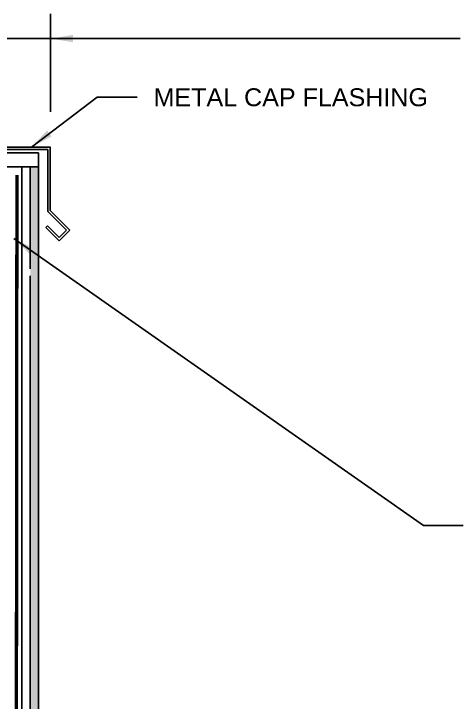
# Model space of a CAD drawing. Extents: x 0 to 51, y 0 to 66.
# Drawn here: x 22.06 to 34, y 17.1 to 35.53 of the extents above; entities that cross this region are included whole.
import ezdxf

# ---------------------------------------------------------------- set-up
doc = ezdxf.new("R2010")
doc.units = 0
doc.header["$LTSCALE"] = 1.5
doc.header["$MEASUREMENT"] = 0
doc.linetypes.add('DASHED', pattern=[0.75, 0.5, -0.25])
for name, color, linetype in [('CLADDING', 252, 'CONTINUOUS'), ('STRUCTURE', 252, 'CONTINUOUS'), ('TEXT', 7, 'CONTINUOUS'), ('TYVEK', 160, 'DASHED')]:
    doc.layers.add(name, color=color, linetype=linetype)
doc.styles.add('DETAILS', font='sanss___.ttf', dxfattribs={"height": 1})
doc.linetypes.add('ZIGZAG', pattern='A,0.0001,-0.2,[131,ltypeshp.shx,S=0.2,R=0,X=-0.2,Y=0],-0.4,[131,ltypeshp.shx,S=0.2,R=180,X=0.2,Y=0],-0.2', length=0.8001)
doc.dimstyles.new('TYVEKDETAILS', dxfattribs={"dimscale": 6, "dimtxt": 1.5, "dimasz": 0.1, "dimexe": 0.75, "dimexo": 0.75, "dimgap": 0.75, "dimtad": 0, "dimtih": 1, "dimtoh": 1, "dimdec": 4, "dimzin": 0, "dimtxsty": 'DETAILS', "dimcen": 0.0625, "dimazin": 3, "dimtfac": 1, "dimtdec": 4, "dimtofl": 0, "dimtmove": 0, "dimatfit": 3, "dimtolj": 1, "dimtzin": 0})

msp = doc.modelspace()

# ---------------------------------------------------------------- hatches: boundary and pattern name
at = {"layer": 'CLADDING'}
h = msp.add_hatch(dxfattribs=at)
h.set_pattern_fill('DOTS', color=256, scale=2, style=0)
h.set_pattern_definition([(0, (50.88967, 11.42424), (0.0625, 0.125), [0, -0.125])])
edge = h.paths.add_edge_path()
edge.add_line((22.498, 10.837), (22.719, 10.837))
edge.add_line((22.498, 31.429), (22.498, 10.837))
edge.add_line((22.719, 10.837), (22.719, 31.429))
edge.add_line((22.719, 31.429), (22.498, 31.429))

# ---------------------------------------------------------------- linework, layer by layer
at = {"layer": 'CLADDING', "linetype": 'ZIGZAG', "ltscale": 0.2}
msp.add_line((22.278, 31.429), (22.278, 10.837), dxfattribs=at)
at = {"layer": 'CLADDING'}
for p, q in [((22.498, 31.429), (22.498, 28.7)), ((22.719, 31.429), (22.719, 10.837)), ((22.719, 31.429), (22.719, 29.503))]:
    msp.add_line(p, q, dxfattribs=at)
at = {"layer": 'STRUCTURE'}
for p, q in [((14.233, 31.96), (23.032, 31.96)), ((14.295, 31.898), (22.969, 31.898)), ((22.969, 30.231), (22.969, 31.898)), ((23.032, 30.257), (23.032, 31.961)), ((14.608, 31.804), (22.719, 31.804)), ((22.969, 30.231), (23.467, 29.734)), ((23.032, 30.257), (23.555, 29.734)), ((22.916, 29.806), (23.272, 29.45)), ((22.96, 29.85), (23.272, 29.538))]:
    msp.add_line(p, q, dxfattribs=at)
at = {"layer": 'STRUCTURE', "linetype": 'CONTINUOUS'}
for p, q in [((22.719, 31.429), (22.719, 31.804)), ((14.608, 31.429), (22.719, 31.429)), ((22.719, 31.429), (22.498, 31.429)), ((22.719, 10.837), (22.719, 31.429)), ((22.96, 29.85), (22.916, 29.806)), ((23.272, 29.538), (23.467, 29.734)), ((23.272, 29.45), (23.555, 29.734)), ((22.498, 28.512), (22.498, 10.837))]:
    msp.add_line(p, q, dxfattribs=at)
at = {"layer": 'TEXT'}
for p, q in [((23.044, 32.901), (23.044, 35.527)), ((14.608, 34.863), (23.044, 34.863))]:
    msp.add_line(p, q, dxfattribs=at)
at = {"layer": 'TYVEK', "const_width": 0.09}
msp.add_lwpolyline([(22.124, 10.837), (22.143, 31.21)], dxfattribs=at)

# ---------------------------------------------------------------- texts
at = {"layer": 'TEXT', "insert": (25.797, 33.532), "char_height": 0.48, "width": 12.84758, "attachment_point": 1, "style": 'DETAILS'}
msp.add_mtext('METAL CAP FLASHING', dxfattribs=at)

# ---------------------------------------------------------------- leaders
at = {"layer": 'TEXT'}
for points in [[(23.044, 34.863), (33.999, 34.863)], [(22.533, 31.96), (24.292, 33.296), (25.359, 33.296)], [(22.059, 29.508), (33.013, 21.826), (34.079, 21.826)]]:
    msp.add_leader(points, dimstyle='TYVEKDETAILS', override={"dimgap": 0.75, "dimtad": 0, "dimfxl": 3}, dxfattribs=at)

doc.saveas('drawing.dxf')
